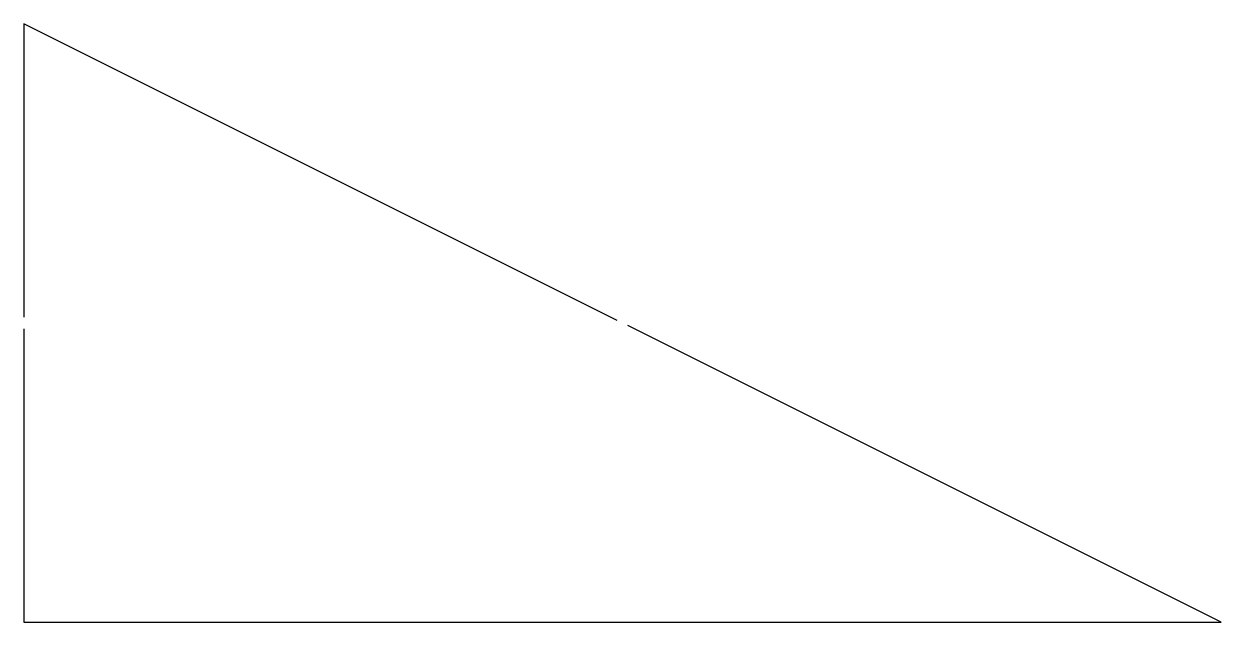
# Model space of a CAD drawing. Header units: millimetres. Extents: x 0 to 10, y 0 to 5.
import ezdxf

# ---------------------------------------------------------------- set-up
doc = ezdxf.new("R2010")
doc.units = ezdxf.units.MM
doc.layers.get('0').update_dxf_attribs({"color": 250, "linetype": 'CONTINUOUS'})

msp = doc.modelspace()

# ---------------------------------------------------------------- linework, layer by layer
for points in [[(4.955, 2.522), (0, 5), (0, 2.55)], [(0, 2.45), (0, 0), (10, 0), (5.045, 2.478)]]:
    msp.add_lwpolyline(points)

doc.saveas('drawing.dxf')
